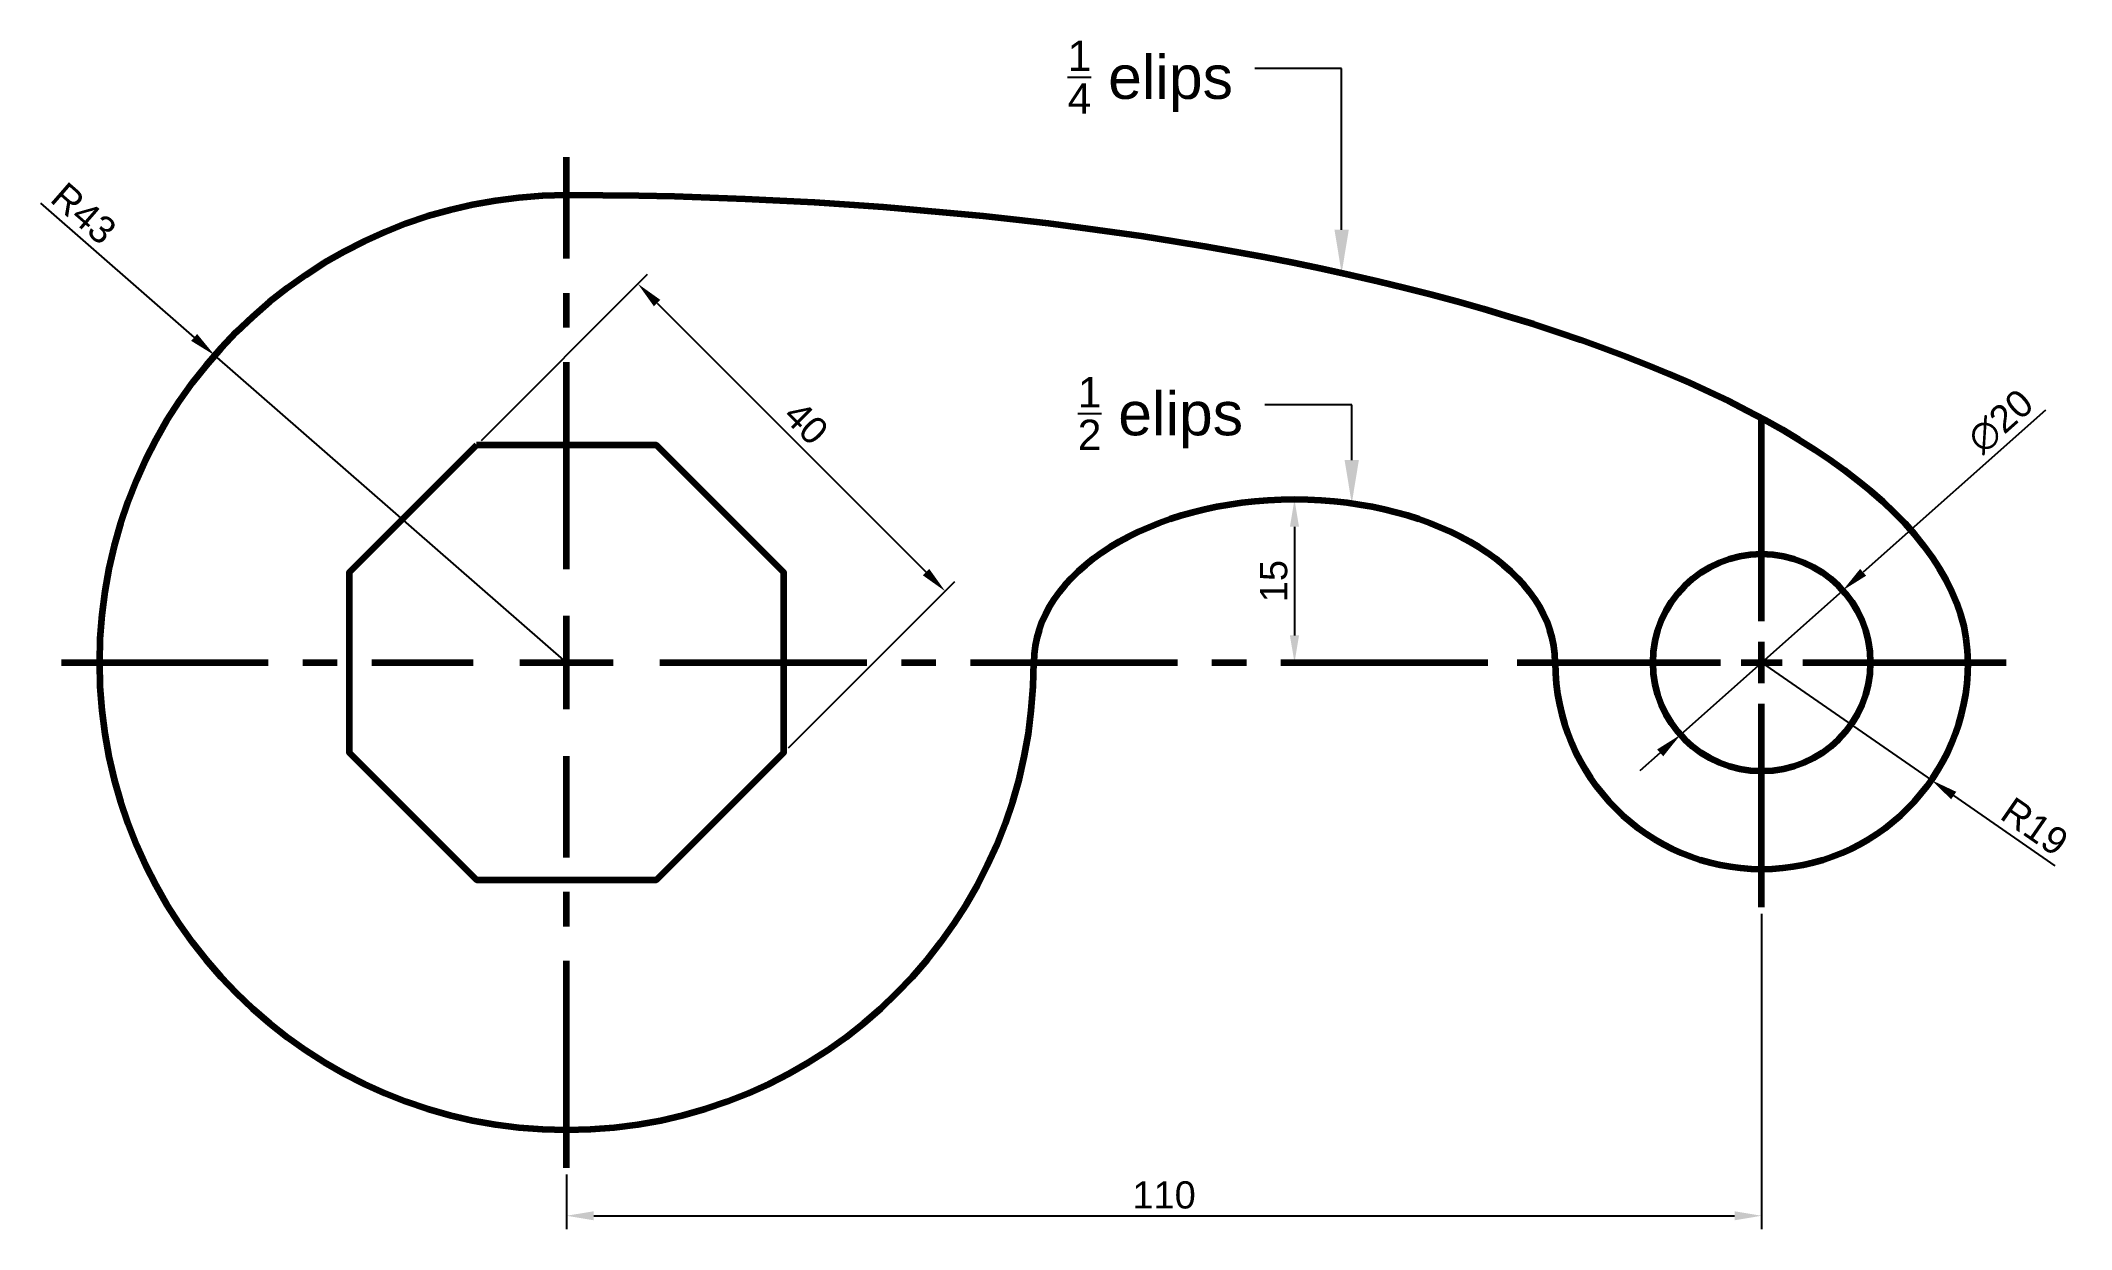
# Model space of a CAD drawing. Header units: millimetres. Extents: x 54 to 241, y 148 to 258.
import ezdxf
from ezdxf import colors
from ezdxf.entities.mleader import LeaderData, LeaderLine
from ezdxf.math import Vec2, Vec3

# ---------------------------------------------------------------- set-up
doc = ezdxf.new("R2010")
doc.units = ezdxf.units.MM
doc.linetypes.add('CENTER2', pattern=[28.575, 19.05, -3.175, 3.175, -3.175])
doc.styles.get("Standard").update_dxf_attribs({"font": 'arial.ttf'})
doc.dimstyles.new('ISO-25', dxfattribs={"dimtxt": 2.5, "dimasz": 2.5, "dimexe": 1.25, "dimexo": 0.625, "dimtad": 1, "dimtxsty": 'Standard', "dimcen": 2.5, "dimadec": 0, "dimazin": 0, "dimtfac": 1, "dimtmove": 0, "dimatfit": 3, "dimfxl": 1, "dimarcsym": 0})

# ---------------------------------------------------------------- blocks, each defined once
blk = doc.blocks.new('*U2')
at = {"color": 0, "linetype": 'CENTER2', "lineweight": 100, "transparency": 16777216}
for p, q in [((0, 8.6), (0, 46.5)), ((-46.5, 0), (-8.6, 0)), ((8.6, 0), (87.5, 0)), ((0, -46.5), (0, -8.6))]:
    blk.add_line(p, q, dxfattribs=at)
at = {"color": 0, "linetype": 'Continuous', "lineweight": 100, "transparency": 16777216}
for p, q in [((0, -4.3), (0, 4.3)), ((-4.3, 0), (4.3, 0))]:
    blk.add_line(p, q, dxfattribs=at)
blk = doc.blocks.new('*U3')
at = {"color": 0, "linetype": 'CENTER2', "lineweight": 100, "transparency": 16777216}
for p, q in [((0, 3.8), (0, 22.5)), ((-22.5, 0), (-3.8, 0)), ((3.8, 0), (22.5, 0)), ((0, -22.5), (0, -3.8))]:
    blk.add_line(p, q, dxfattribs=at)
at = {"color": 0, "linetype": 'Continuous', "lineweight": 100, "transparency": 16777216}
for p, q in [((0, -1.9), (0, 1.9)), ((-1.9, 0), (1.9, 0))]:
    blk.add_line(p, q, dxfattribs=at)
blk = doc.blocks.new('*D4')
at = {"color": 0, "lineweight": -2, "transparency": 16777216}
for p, q in [((94.71, 220.75), (110, 236.04)), ((110.88, 233.39), (135.63, 208.64)), ((122.99, 192.46), (138.28, 207.75))]:
    blk.add_line(p, q, dxfattribs=at)
at = {"color": 0, "transparency": 16777216}
for points in [[(111.18, 233.68), (110.59, 233.09), (109.12, 235.15)], [(135.93, 208.93), (135.34, 208.34), (137.4, 206.87)]]:
    blk.add_solid(points, dxfattribs=at)
at = {"layer": 'Defpoints', "color": 0, "transparency": 16777216}
for p in [(94.27, 220.3), (137.4, 206.87), (122.55, 192.02)]:
    blk.add_point(p, dxfattribs=at)
at = {"color": 0, "transparency": 16777216, "insert": (124.6, 222.36), "char_height": 2.5, "attachment_point": 5, "rotation": 315}
blk.add_mtext('40', dxfattribs=at)
blk = doc.blocks.new('*D5')
at = {"color": 0, "lineweight": -2, "transparency": 16777216}
for p, q in [((168.93, 215.3), (168.3, 215.3)), ((169.55, 212.8), (169.55, 202.8)), ((168.93, 200.3), (168.3, 200.3))]:
    blk.add_line(p, q, dxfattribs=at)
at = {"color": 0, "transparency": 16777216}
for points in [[(169.13, 212.8), (169.97, 212.8), (169.55, 215.3)], [(169.13, 202.8), (169.97, 202.8), (169.55, 200.3)]]:
    blk.add_solid(points, dxfattribs=at)
at = {"layer": 'Defpoints', "color": 0, "transparency": 16777216}
for p in [(169.55, 215.3), (169.55, 200.3), (169.55, 200.3)]:
    blk.add_point(p, dxfattribs=at)
at = {"color": 0, "transparency": 16777216, "insert": (167.65, 207.8), "char_height": 2.5, "attachment_point": 5, "rotation": 90}
blk.add_mtext('15', dxfattribs=at)
blk = doc.blocks.new('*D6')
at = {"color": 0, "lineweight": -2, "transparency": 16777216}
for p, q in [((238.67, 223.54), (221.89, 208.61)), ((205.08, 193.66), (220.02, 206.95)), ((203.21, 191.99), (201.34, 190.33))]:
    blk.add_line(p, q, dxfattribs=at)
at = {"color": 0, "transparency": 16777216}
for points in [[(221.61, 208.92), (222.17, 208.3), (220.02, 206.95)], [(202.93, 192.31), (203.49, 191.68), (205.08, 193.66)]]:
    blk.add_solid(points, dxfattribs=at)
at = {"layer": 'Defpoints', "color": 0, "transparency": 16777216}
for p in [(220.02, 206.95), (205.08, 193.66)]:
    blk.add_point(p, dxfattribs=at)
at = {"color": 0, "transparency": 16777216, "insert": (234.54, 222.5), "char_height": 2.5, "attachment_point": 5, "rotation": 41.659}
blk.add_mtext('∅20', dxfattribs=at)
blk = doc.blocks.new('*D7')
at = {"color": 0, "lineweight": -2, "transparency": 16777216}
for p, q in [((212.55, 200.3), (228.17, 189.49)), ((239.57, 181.59), (230.23, 188.06))]:
    blk.add_line(p, q, dxfattribs=at)
at = {"color": 0, "transparency": 16777216}
blk.add_solid([(230.46, 188.41), (229.99, 187.72), (228.17, 189.49)], dxfattribs=at)
at = {"layer": 'Defpoints', "color": 0, "transparency": 16777216}
for p in [(212.55, 200.3), (228.17, 189.49)]:
    blk.add_point(p, dxfattribs=at)
at = {"color": 0, "transparency": 16777216, "insert": (237.68, 185.21), "char_height": 2.5, "attachment_point": 5, "rotation": 325.2945}
blk.add_mtext('R19', dxfattribs=at)
blk = doc.blocks.new('*D8')
at = {"color": 0, "lineweight": -2, "transparency": 16777216}
for p, q in [((54.14, 242.57), (68.28, 230.23)), ((102.55, 200.3), (70.16, 228.58))]:
    blk.add_line(p, q, dxfattribs=at)
at = {"color": 0, "transparency": 16777216}
blk.add_solid([(68.55, 230.54), (68, 229.91), (70.16, 228.58)], dxfattribs=at)
at = {"layer": 'Defpoints', "color": 0, "transparency": 16777216}
for p in [(70.16, 228.58), (102.55, 200.3)]:
    blk.add_point(p, dxfattribs=at)
at = {"color": 0, "transparency": 16777216, "insert": (58.11, 241.63), "char_height": 2.5, "attachment_point": 5, "rotation": 318.8761}
blk.add_mtext('R43', dxfattribs=at)
blk = doc.blocks.new('*D9')
at = {"color": 0, "lineweight": -2, "transparency": 16777216}
for p, q in [((212.55, 177.18), (212.55, 148.15)), ((102.55, 153.18), (102.55, 148.15)), ((105.05, 149.4), (210.05, 149.4))]:
    blk.add_line(p, q, dxfattribs=at)
at = {"color": 0, "transparency": 16777216}
for points in [[(105.05, 149.81), (105.05, 148.98), (102.55, 149.4)], [(210.05, 149.81), (210.05, 148.98), (212.55, 149.4)]]:
    blk.add_solid(points, dxfattribs=at)
at = {"layer": 'Defpoints', "color": 0, "transparency": 16777216}
for p in [(212.55, 177.8), (102.55, 153.8), (212.55, 149.4)]:
    blk.add_point(p, dxfattribs=at)
at = {"color": 0, "transparency": 16777216, "insert": (157.55, 151.3), "char_height": 2.5, "attachment_point": 5}
blk.add_mtext('110', dxfattribs=at)

msp = doc.modelspace()

# ---------------------------------------------------------------- linework, layer by layer
at = {"lineweight": 100}
msp.add_lwpolyline([(94.266, 220.304), (82.55, 208.588), (82.55, 192.019), (94.266, 180.304), (110.834, 180.304), (122.55, 192.019), (122.55, 208.588), (110.834, 220.304)], close=True, dxfattribs=at)
msp.add_circle((212.55, 200.304), 10, dxfattribs=at)
for centre, radius, start, end in [((102.55, 200.304), 43, 90, 0), ((212.55, 200.304), 19, 180, 360)]:
    msp.add_arc(centre, radius, start, end, dxfattribs=at)
for centre, major_axis, ratio, start_param, end_param in [((102.55, 200.304), (129, 0), 0.3333333, 6.2831853, 7.8539816), ((169.55, 200.304), (-24, 0), 0.625, 3.1415927, 6.2831853)]:
    msp.add_ellipse(centre, major_axis=major_axis, ratio=ratio, start_param=start_param, end_param=end_param, dxfattribs=at)

# ---------------------------------------------------------------- block references
at = {"linetype": 'CENTER2', "lineweight": 100}
for name, p in [('*U2', (102.55, 200.304)), ('*U3', (212.55, 200.304))]:
    msp.add_blockref(name, p, dxfattribs=at)

# ---------------------------------------------------------------- dimensions: what is measured, and where the dimension line sits
at = {"color": 240, "true_color": 0xed1f24}
for center, mpoint, picture, middle in [((102.55, 200.304), (70.159, 228.584), '*D8', (56.864, 240.192)), ((212.55, 200.304), (228.17, 189.486), '*D7', (236.594, 183.652))]:
    dim = msp.add_radius_dim(center=center, mpoint=mpoint, dimstyle='ISO-25', dxfattribs=at)
    dim.commit()
    dim.dimension.update_dxf_attribs({"geometry": picture, "text_midpoint": middle, "dimtype": 164})
dim = msp.add_aligned_dim(p1=(94.266, 220.304), p2=(122.55, 192.019), distance=21.002, dimstyle='ISO-25', dxfattribs=at)
dim.commit()
dim.dimension.update_dxf_attribs({"geometry": '*D4', "text_midpoint": (124.603, 222.357)})
dim = msp.add_diameter_dim_2p(p1=(205.079, 193.657), p2=(220.021, 206.951), dimstyle='ISO-25', dxfattribs=at)
dim.commit()
dim.dimension.update_dxf_attribs({"geometry": '*D6', "text_midpoint": (235.848, 221.031), "dimtype": 163})
dim = msp.add_linear_dim(base=(169.55, 200.304), p1=(169.55, 215.304), p2=(169.55, 200.304), angle=90, dimstyle='ISO-25', dxfattribs=at)
dim.commit()
dim.dimension.update_dxf_attribs({"geometry": '*D5', "text_midpoint": (167.649, 207.804)})
dim = msp.add_linear_dim(base=(212.55, 149.395), p1=(102.55, 153.804), p2=(212.55, 177.804), dimstyle='ISO-25', dxfattribs=at)
dim.commit()
dim.dimension.update_dxf_attribs({"geometry": '*D9', "text_midpoint": (157.55, 151.297)})

# ---------------------------------------------------------------- leaders
ml = msp.add_multileader_mtext('Standard', dxfattribs=at)
ml.set_content('\\A1;{\\H0.7x;\\S1/4;} elips', color=(237, 31, 36))
ml.set_leader_properties()
ml.build(insert=Vec2(0, 0))
ctx = ml.context
ctx.base_point, ctx.plane_origin = Vec3(146.937, 254.982), Vec3(173.89, 236.13)
ctx.text_align_type = 2
notes = []
notes.append((ctx, [(0, (1, 1, 0), (173.89, 254.982), (-1, 0), 8, [(0, [(173.89, 236.13)], 0, [])])]))
ctx.mtext.insert, ctx.mtext.alignment, ctx.mtext.flow_direction = Vec3(163.89, 257.537), 3, 5
ml = msp.add_multileader_mtext('Standard', dxfattribs=at)
ml.set_content('\\A1;{\\H0.7x;\\S1/2;} elips', color=(237, 31, 36))
ml.set_leader_properties()
ml.build(insert=Vec2(0, 0))
ctx = ml.context
ctx.base_point, ctx.plane_origin = Vec3(147.949, 224.023), Vec3(174.82, 214.938)
ctx.text_align_type = 2
notes.append((ctx, [(0, (1, 1, 0), (174.82, 224.023), (-1, 0), 8, [(0, [(174.82, 214.938)], 0, [])])]))
ctx.mtext.insert, ctx.mtext.alignment, ctx.mtext.flow_direction = Vec3(164.82, 226.578), 3, 5
for ctx, leaders in notes:
    for number, flags, end, landing, length, lines in leaders:
        leader = LeaderData()
        leader.index, (leader.has_last_leader_line, leader.has_dogleg_vector, leader.attachment_direction) = number, flags
        leader.last_leader_point, leader.dogleg_vector, leader.dogleg_length = Vec3(end), Vec3(landing), length
        for number, points, colour, breaks in lines:
            line = LeaderLine()
            line.index, line.vertices, line.color, line.breaks = number, Vec3.list(points), colors.encode_raw_color(colour), breaks
            leader.lines.append(line)
        ctx.leaders.append(leader)

doc.saveas('drawing.dxf')
